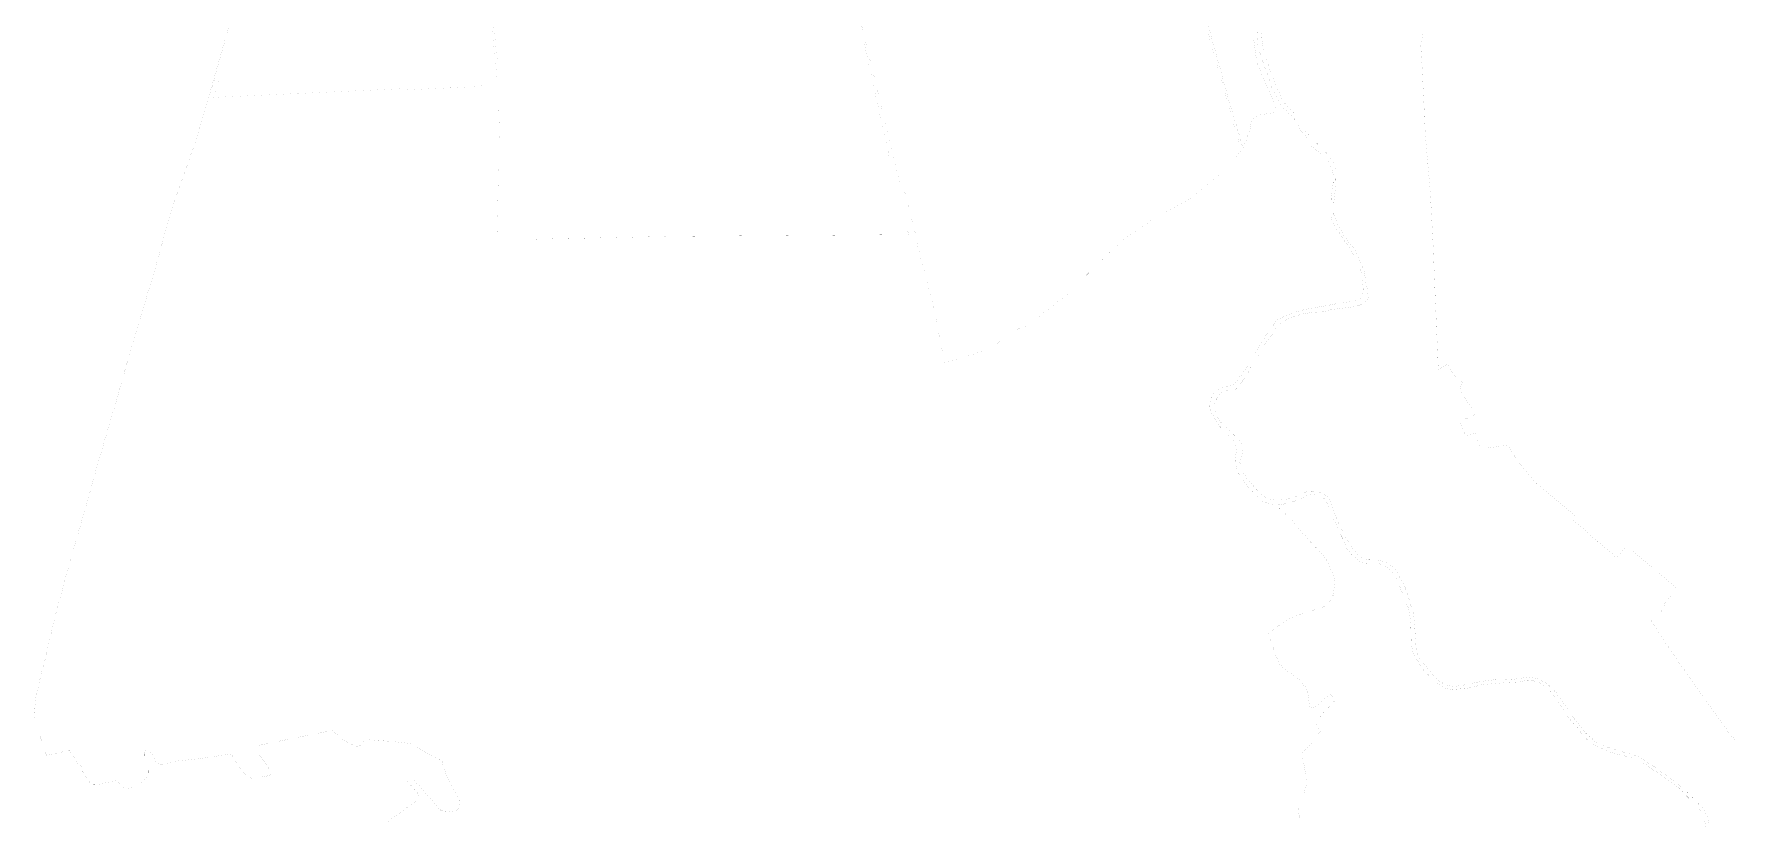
# Model space of a CAD drawing. Header units: millimetres. Extents: x 1265826 to 1360210, y 383897 to 506623.
# Drawn here: x 1347097 to 1355350, y 394674 to 398486 of the extents above; entities that cross this region are included whole.
import ezdxf

# ---------------------------------------------------------------- set-up
doc = ezdxf.new("R2010")
doc.units = ezdxf.units.MM
doc.layers.add('14', color=7, linetype='Continuous')

msp = doc.modelspace()

# ---------------------------------------------------------------- linework, layer by layer
at = {"layer": '14', "color": 7, "const_width": 0.08, "flags": 128}
for points in [[(1351045.1, 398792.8), (1351221.8, 398070.9), (1351223.7, 398068.3), (1351261.1, 397912.5), (1351260.4, 397902.1), (1351296.3, 397766), (1351306.6, 397768.7), (1351352.8, 397588.3), (1351377.8, 397490.9), (1351380.4, 397463.1), (1351459, 397165.1), (1351512.6, 396890.6), (1351717.7, 396953.5), (1351879.5, 397060.5), (1351918.4, 397074.2), (1352110.9, 397225.5), (1352265.5, 397381.5), (1352371, 397482.3), (1352525.5, 397589.7), (1352703.6, 397686.8), (1352864.8, 397819.6), (1352951.4, 397920.5), (1352272.4, 400324.3)], [(1348145.5, 398880.5), (1348024.3, 398459.2), (1347947.4, 398190.2), (1347946.9, 398188.7), (1347950.6, 398187.9), (1347974.5, 398274.5), (1347993.8, 398269.2), (1347970.1, 398183.3), (1347967.1, 398172.4), (1347974.8, 398172), (1347974.5, 398178.7), (1348900.5, 398221.4), (1348900.7, 398214.8), (1349209.9, 398229.1), (1349279.1, 398239.5)], [(1349337.2, 397490.5), (1349512.4, 397490.4), (1350202.1, 397504.7), (1351338.2, 397512.8), (1351242.2, 397897.6), (1351242.9, 397908.2), (1351205.5, 398063.9), (1351136.5, 398379.6), (1351045.1, 398792.8)], [(1349279.1, 398239.5), (1349341.2, 398247.2), (1349336.1, 398353), (1349334.3, 398352.8), (1349314.2, 398542.4)], [(1349324.2, 398543.4), (1349334.2, 398448.7), (1349344.2, 398353.9), (1349336.1, 398353), (1349341.2, 398247.2), (1349341.1, 398113), (1349341.3, 398113), (1349351.3, 398113.3), (1349355.6, 397929.8), (1349345.6, 397929.6), (1349341, 397929.7), (1349341, 397876.7), (1349342.5, 397876.7), (1349350.5, 397876.6), (1349342.3, 397498.5), (1349337.4, 397498.6), (1349337.2, 397490.5)]]:
    msp.add_lwpolyline(points, dxfattribs=at)
at = {"layer": '14', "color": 12, "const_width": 0.17, "flags": 128}
for points in [[(1348145.5, 398880.5), (1348024.3, 398459.2), (1347947.4, 398190.2), (1347875, 397949.6), (1347847.2, 397871), (1347779, 397675.7), (1347761.4, 397616.7), (1347743.2, 397555.8), (1347722.7, 397487.8), (1347708.6, 397432.8), (1347690.3, 397369.5), (1347673.2, 397312.4), (1347656.7, 397257.3), (1347639.6, 397198.6), (1347620.2, 397133.6), (1347604.9, 397080.9), (1347589.5, 397029.3), (1347574.4, 396979.6), (1347558.5, 396921.3), (1347539.6, 396862.8), (1347525.1, 396805.1), (1347509.1, 396751.6), (1347493.1, 396695.2), (1347473.1, 396630.4), (1347457.3, 396575.9), (1347440.8, 396518.9), (1347424.3, 396463.2), (1347409, 396411.3), (1347393.8, 396356.6), (1347378.5, 396302.2), (1347362.1, 396239.2), (1347346.7, 396186.6), (1347316.6, 396084.3), (1347302.6, 396035.6), (1347288, 395985.1), (1347276.8, 395939.5), (1347262.5, 395895), (1347249.1, 395846.5), (1347236.2, 395798.6), (1347224.4, 395755), (1347212.1, 395709.1), (1347196.9, 395651.4), (1347187.1, 395606.8), (1347174.7, 395555.3), (1347163.7, 395507.2), (1347150.3, 395450.8), (1347125.2, 395355.2), (1347105, 395262.5), (1347098.8, 395187.2), (1347097.2, 395164.9), (1347117.2, 395105.4), (1347157.8, 394986.2), (1347269.8, 395012.7), (1347312.2, 394940.6), (1347322.8, 394944), (1347333.7, 394909.5), (1347331.2, 394908.8), (1347374.7, 394845.8), (1347407.3, 394846.5), (1347502.3, 394867.4), (1347515.4, 394839.1), (1347543.9, 394823.7), (1347575, 394833.1), (1347604.9, 394848.1), (1347631.1, 394866.4), (1347652.4, 394892.5), (1347651.9, 394931.6), (1347634.4, 394984.3), (1347634.3, 395000), (1347635.8, 395012.1), (1347650.8, 395016.2), (1347658.6, 395008), (1347675.8, 394980.7), (1347687.9, 394953.8), (1347698.8, 394948.7), (1347719.1, 394940.6), (1347744.6, 394949.6), (1347772.5, 394958.1), (1347895.5, 394970.8), (1348052.3, 394993.8), (1348112.2, 394901.3), (1348155.6, 394873.3), (1348244.5, 394890.8), (1348229.2, 394939), (1348160.1, 395030.6), (1348542.1, 395108.3), (1348616.6, 395048.3), (1348672.4, 395028.5), (1348704.9, 395064.1), (1348718.4, 395063.1), (1348827.8, 395055.2), (1348921.4, 395044.9), (1348992.6, 395002.3), (1349016, 394988.3), (1349075.9, 394960.7), (1349082, 394930), (1349110.9, 394860.8), (1349165.2, 394761), (1349159.4, 394739.9), (1349148.4, 394723), (1349134.3, 394713), (1349076.3, 394718.3), (1349065.1, 394723.9), (1348937.9, 394870.5), (1348896.9, 394871.4), (1348958.6, 394803.6), (1348962.7, 394773.1), (1348866.2, 394705.9), (1348809.9, 394662.3)], [(1353010.5, 398556.7), (1353011.2, 398463.3), (1353026.3, 398349.3), (1353054, 398282.1), (1353120, 398126.9), (1353114.9, 398106.1), (1353038.2, 398092.4), (1353016.2, 398082.5), (1352999.5, 398062.1), (1352994, 398023.5), (1352959.9, 397929.3), (1352944.4, 397987.5), (1352902.9, 398122), (1352787.9, 398536.7)], [(1353032.9, 398516.9), (1353028.9, 398440.3), (1353033.2, 398417.5), (1353056.1, 398351.7), (1353103.1, 398217.9), (1353151.5, 398128.5), (1353204.6, 398081.9), (1353222.2, 398048.5), (1353240.9, 398018.3), (1353266.9, 397984.3), (1353286, 397946.1), (1353336.4, 397905.9), (1353368.7, 397874.4), (1353382.4, 397850.2), (1353393.7, 397825.3), (1353397.9, 397795.2), (1353396.7, 397759.6), (1353387.4, 397692.6), (1353385.9, 397639.9), (1353386.9, 397608), (1353390.6, 397587.3), (1353403.2, 397557.3), (1353434, 397509.1), (1353471.1, 397456), (1353504.9, 397398.8), (1353521.4, 397365), (1353531.8, 397335.3), (1353538.2, 397304.2), (1353542.6, 397249.3), (1353541.6, 397232.6), (1353539.2, 397218.6), (1353531.6, 397203.5), (1353511.7, 397192.6), (1353480.1, 397187.5), (1353435.1, 397182.5), (1353393.2, 397173.8), (1353362.7, 397168), (1353319.5, 397160.8), (1353276.5, 397153.2), (1353251, 397147.7), (1353203.9, 397134.7), (1353156.5, 397116.9), (1353138.1, 397105.5), (1353122.1, 397095.6), (1353112.9, 397084.2), (1353102, 397068), (1353094.4, 397053.6), (1353072.2, 397024.5), (1353054.1, 396999), (1353025.5, 396949.2), (1353012.6, 396930.9), (1352993.9, 396902.7), (1352983.4, 396880.6), (1352967.6, 396854.4), (1352951.4, 396832.1), (1352937.5, 396814.4), (1352912.4, 396784.2), (1352879.7, 396776.8), (1352852.2, 396766.9), (1352833.5, 396758.4), (1352818.4, 396742.7), (1352806.1, 396719.9), (1352799.5, 396696.1), (1352798.5, 396673.5), (1352803.8, 396653.7), (1352820.5, 396624.4), (1352845.9, 396583.9), (1352888.6, 396539.5), (1352912.7, 396515.9), (1352923.4, 396497), (1352928.6, 396473), (1352922.8, 396427.8), (1352924.1, 396395.4), (1352931.4, 396368.3), (1352948.4, 396335.6), (1352980.7, 396295.9), (1352992.3, 396281), (1353020.1, 396255.3), (1353033.2, 396239.2), (1353052.6, 396219.7), (1353081.6, 396209.1), (1353116.3, 396203.8), (1353135.3, 396202.3), (1353156, 396206), (1353198, 396216.3), (1353236.3, 396229.4), (1353266, 396247.6), (1353286.8, 396252.6), (1353305, 396252.7), (1353322.6, 396251.1), (1353343.2, 396240.7), (1353360.3, 396225.2), (1353375.3, 396192.2), (1353394.8, 396143.4), (1353422.1, 396081.4), (1353449.9, 396024.9), (1353463.6, 395989.7), (1353476.8, 395971.3), (1353501.8, 395948.5), (1353533.6, 395921.4), (1353565.3, 395918.9), (1353617.9, 395918.7), (1353643, 395908.8), (1353664.1, 395895.5), (1353684.5, 395872.5), (1353702.8, 395848), (1353743.6, 395744.8), (1353766.3, 395688.9), (1353769.7, 395657.7), (1353773.2, 395619.2), (1353775.4, 395537.5), (1353781.2, 395494.9), (1353792, 395467.2), (1353809, 395441), (1353825.8, 395412.2), (1353851.1, 395384.8), (1353884.9, 395349.2), (1353916, 395325.6), (1353937, 395312.5), (1353970.3, 395306.3), (1354047.2, 395312.7), (1354122.3, 395330.6), (1354226.1, 395339.6), (1354274.4, 395341.8), (1354309.2, 395344.4), (1354335.8, 395351.9), (1354355.6, 395352.6), (1354381, 395344.2), (1354400.4, 395338.3), (1354430.2, 395317.3), (1354463.7, 395281.8), (1354492.1, 395238.4), (1354522.9, 395198.6), (1354532.5, 395179.2), (1354545.2, 395160.8), (1354583.1, 395119.3), (1354603.5, 395088.1), (1354642, 395051.8), (1354683.1, 395027.9), (1354748.1, 395001), (1354812.6, 394983.9), (1354853.7, 394974.3), (1354892.3, 394954.9), (1354920.5, 394939.2), (1354956.1, 394912.5), (1355010.6, 394874.8), (1355074, 394829.2), (1355093.7, 394807.3), (1355162.2, 394740.1), (1355184.3, 394712.9), (1355196.6, 394688.2), (1355202.9, 394638.6)], [(1353243.1, 394662.9), (1353231, 394700.8), (1353227.9, 394722.3), (1353238.1, 394751.4), (1353254.8, 394802.2), (1353267.4, 394846), (1353267.3, 394860), (1353262.6, 394898.5), (1353253, 394955.8), (1353246.9, 394976.6), (1353246.7, 394996.7), (1353251.1, 395003.4), (1353262.3, 395013.5), (1353292.7, 395049.6), (1353333.9, 395104.7), (1353322.8, 395124.3), (1353315.2, 395140.9), (1353316.9, 395151), (1353324.6, 395165.7), (1353352, 395195.7), (1353406.3, 395253.5), (1353384.2, 395286.2), (1353310.2, 395220.4), (1353291.8, 395218.5), (1353285.2, 395222.4), (1353281.7, 395231.1), (1353273.8, 395293.8), (1353265.3, 395314.7), (1353252.9, 395330), (1353242, 395347.6), (1353174.7, 395396.2), (1353153, 395411.7), (1353138.8, 395428.7), (1353119.1, 395472.5), (1353081.4, 395581), (1353149.2, 395627.5), (1353164.7, 395637.2), (1353178.1, 395645.6), (1353235.2, 395671.3), (1353265.6, 395680), (1353370.2, 395713.7), (1353397.8, 395766), (1353406, 395842.7), (1353365.1, 395935), (1353329.7, 395977.5), (1353279, 396031.6), (1353245.6, 396069.8), (1353220.1, 396099.8), (1353194.4, 396129), (1353168.1, 396155), (1353116.3, 396203.8), (1353081.6, 396209.1), (1353052.6, 396219.7), (1353033.2, 396239.2), (1353020.1, 396255.3), (1352992.3, 396281), (1352980.7, 396295.9), (1352948.4, 396335.6), (1352931.4, 396368.3), (1352924.1, 396395.4), (1352922.8, 396427.8), (1352928.6, 396473), (1352923.4, 396497), (1352912.7, 396515.9), (1352888.6, 396539.5), (1352845.9, 396583.9), (1352820.5, 396624.4), (1352803.8, 396653.7), (1352798.5, 396673.5), (1352799.5, 396696.1), (1352806.1, 396719.9), (1352818.4, 396742.7), (1352833.5, 396758.4), (1352852.2, 396766.9), (1352879.7, 396776.8), (1352912.4, 396784.2), (1352937.5, 396814.4), (1352951.4, 396832.1), (1352967.6, 396854.4), (1352983.4, 396880.6), (1352993.9, 396902.7), (1353012.6, 396930.9), (1353025.5, 396949.2), (1353054.1, 396999), (1353072.2, 397024.5), (1353094.4, 397053.6), (1353102, 397068), (1353112.9, 397084.2), (1353122.1, 397095.6), (1353138.1, 397105.5), (1353156.5, 397116.9), (1353203.9, 397134.7), (1353251, 397147.7), (1353276.5, 397153.2), (1353319.5, 397160.8), (1353362.7, 397168), (1353393.2, 397173.8), (1353435.1, 397182.5), (1353480.1, 397187.5), (1353511.7, 397192.6), (1353531.6, 397203.5), (1353539.2, 397218.6), (1353541.6, 397232.6), (1353542.6, 397249.3), (1353538.2, 397304.2), (1353531.8, 397335.3), (1353521.4, 397365), (1353504.9, 397398.8), (1353471.1, 397456), (1353434, 397509.1), (1353403.2, 397557.3), (1353390.6, 397587.3), (1353386.9, 397608), (1353385.9, 397639.9), (1353387.4, 397692.6), (1353396.7, 397759.6), (1353397.9, 397795.2), (1353393.7, 397825.3), (1353382.4, 397850.2), (1353368.7, 397874.4), (1353336.4, 397905.9), (1353286, 397946.1), (1353266.9, 397984.3), (1353240.9, 398018.3), (1353222.2, 398048.5), (1353204.6, 398081.9), (1353151.5, 398128.5), (1353103.1, 398217.9), (1353056.1, 398351.7), (1353033.2, 398417.5), (1353028.9, 398440.3), (1353032.9, 398516.9)], [(1355218.9, 394662.4), (1355212.9, 394685.4), (1355197.8, 394719.5), (1355179.6, 394740.6), (1355129.2, 394793.8), (1355083.9, 394837.3), (1355029.9, 394877.2), (1354976.8, 394916.1), (1354944.8, 394937.5), (1354902.9, 394966.7), (1354872.6, 394984.1), (1354810.1, 395000.7), (1354754.9, 395018.3), (1354717.9, 395030), (1354691.5, 395041.1), (1354665.1, 395056.6), (1354622.8, 395094.2), (1354605.8, 395117), (1354569.1, 395160.9), (1354534.7, 395212), (1354474, 395296.7), (1354435.5, 395332.9), (1354395.5, 395356.3), (1354365.3, 395364.9), (1354346.9, 395366.9), (1354312.6, 395362.2), (1354264.4, 395355.5), (1354210.3, 395352.2), (1354178.6, 395354), (1354119.4, 395346.7), (1354021.2, 395326.6), (1353985.3, 395321.6), (1353951.2, 395325.5), (1353919.4, 395342.4), (1353893, 395360.8), (1353864.3, 395398), (1353847.9, 395418.4), (1353821.6, 395451), (1353809.8, 395467.4), (1353799.6, 395499.6), (1353797.9, 395525.1), (1353792.6, 395608.2), (1353790.3, 395634.8), (1353787, 395673.6), (1353768, 395733.2), (1353747.5, 395799), (1353724.3, 395841), (1353710.5, 395870.5), (1353688.1, 395899.3), (1353664.8, 395917.3), (1353651.9, 395922.6), (1353639.1, 395928), (1353631.3, 395931.3), (1353614.1, 395934.5), (1353559.5, 395936), (1353526.9, 395951.2), (1353503.3, 395978.2), (1353473.8, 396015.6), (1353453.3, 396051.1), (1353421.8, 396117.2), (1353399.3, 396172.6), (1353394.4, 396195), (1353383.5, 396224.2), (1353371.3, 396240), (1353355, 396253.1), (1353339.9, 396261.6), (1353313.7, 396267.8), (1353298.3, 396268.9), (1353276.4, 396268), (1353257.4, 396261.4), (1353232.9, 396249.1), (1353201.6, 396237), (1353163.4, 396227.8), (1353120.9, 396225.2), (1353105.3, 396226.7), (1353093.3, 396228.4), (1353066.5, 396238.9), (1353041.4, 396261.3), (1353025.9, 396275.9), (1353005.6, 396298.4), (1352973.7, 396337.3), (1352958.6, 396361.8), (1352948.4, 396387.4), (1352944.3, 396409.6), (1352949.1, 396431), (1352954.4, 396440.4), (1352958.4, 396478.5), (1352950.4, 396500.9), (1352939.3, 396518.8), (1352902.3, 396554.2), (1352866.1, 396586.4), (1352850.3, 396603.8), (1352842.7, 396616.2), (1352827.6, 396644.9), (1352821.2, 396666.9), (1352821.1, 396686.7), (1352826, 396704.8), (1352835.5, 396723.5), (1352848.9, 396741.7), (1352863.6, 396750.3), (1352891.2, 396759), (1352902.6, 396759.3), (1352922.8, 396760.1), (1352940.6, 396776.6), (1352955.5, 396798.8), (1352980.7, 396836.8), (1352992.1, 396858.2), (1352998, 396870.9), (1353019.2, 396906.3), (1353033.9, 396927.7), (1353052.5, 396964.4), (1353072.4, 396991.3), (1353086.7, 397008.1), (1353107, 397039.2), (1353121.6, 397063.2), (1353138.7, 397079.7), (1353151.3, 397089.4), (1353176.6, 397102.9), (1353207.7, 397116.5), (1353256.6, 397129.6), (1353294.5, 397135.8), (1353345.5, 397138.4), (1353386.5, 397149.2), (1353457.4, 397158.1), (1353501.2, 397163.1), (1353533.8, 397173.7), (1353550.4, 397185), (1353567, 397204.3), (1353564.8, 397227.2), (1353564.1, 397240.7), (1353555.6, 397281), (1353546.6, 397336.8), (1353537, 397364.3), (1353516.4, 397411.3), (1353495, 397449.6), (1353470.6, 397479.1), (1353447.8, 397511.3), (1353418.1, 397564.5), (1353405.9, 397592.5), (1353400.3, 397609.9), (1353399, 397640.4), (1353400.2, 397671.2), (1353404.4, 397706.9), (1353409.4, 397757.5), (1353410.5, 397814.8), (1353407.4, 397838.6), (1353400.4, 397856), (1353392.2, 397875.2), (1353376.1, 397895.8), (1353351, 397922), (1353280.8, 397994.7), (1353270.8, 398005.5), (1353253.5, 398029.6), (1353238.5, 398059.4), (1353213.3, 398097.1), (1353193.6, 398115.4), (1353151.8, 398162.6), (1353122.4, 398229.1), (1353103.1, 398280), (1353088.1, 398317.8), (1353082.5, 398335.4), (1353067.8, 398377), (1353059.4, 398410.3), (1353052.6, 398447.2), (1353048.2, 398503.6)], [(1353832.9, 398491.3), (1353821.8, 398430.3), (1353828.6, 398319.3), (1353837.4, 398138.3), (1353844, 397993.9), (1353865.7, 397745.5), (1353871.9, 397647.5), (1353882.4, 397446.6), (1353890.3, 397246.1), (1353906.9, 396859.8), (1353952.6, 396887.4), (1353964.5, 396856.5), (1353998.4, 396812.5), (1354009.7, 396805.1), (1354024.1, 396797.2), (1354012.1, 396769.3), (1354017.6, 396748.5), (1354046.2, 396701.2), (1354073.6, 396669.4), (1354087, 396656.7), (1354086.6, 396641.7), (1354010.6, 396605.4), (1354025.5, 396571.3), (1354040.7, 396538.3), (1354093.9, 396549.9), (1354094.7, 396519.5), (1354112.6, 396478), (1354144, 396478.2), (1354245.8, 396491.2), (1354274.7, 396441.5), (1354314, 396383.6), (1354375.8, 396313.8), (1354383, 396307.3), (1354425.8, 396268.7), (1354568.3, 396149.9), (1354553.4, 396134.3), (1354771.1, 395946.3), (1354819.8, 396002.2), (1354970.3, 395877.1), (1355062.6, 395798.2), (1355062.1, 395786.5), (1355033.5, 395757.1), (1355011.7, 395738.3), (1354999.2, 395707.3), (1354984.4, 395679.4), (1354974.9, 395672.4), (1354957.8, 395672.8), (1354931.4, 395653), (1354932.5, 395651.7), (1355010.7, 395529), (1355080.9, 395428.1), (1355140.5, 395342.4), (1355312.7, 395101.9), (1355355.6, 395048.9)]]:
    msp.add_lwpolyline(points, dxfattribs=at)

doc.saveas('drawing.dxf')
